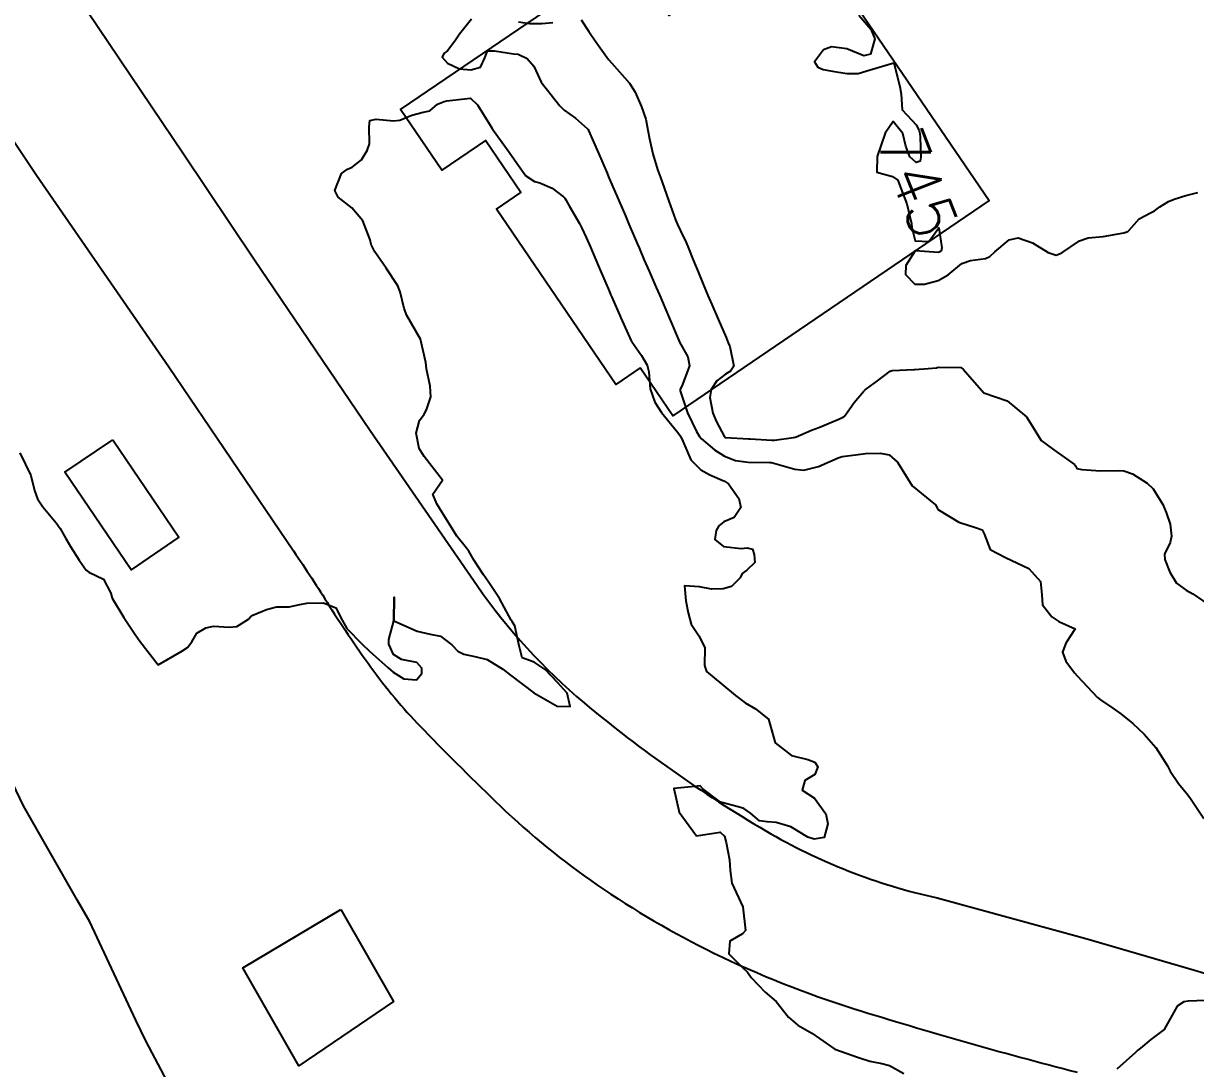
# Model space of a CAD drawing. Header units: metres. Extents: x 298520 to 308411, y 7433745 to 7450750.
# Drawn here: x 305089.7 to 305189.5, y 7436539.2 to 7436628.1 of the extents above; entities that cross this region are included whole.
import ezdxf
from ezdxf.enums import TextEntityAlignment as Align

# ---------------------------------------------------------------- set-up
doc = ezdxf.new("R2010")
doc.units = ezdxf.units.M
doc.header["$LTSCALE"] = 10
for name, color, linetype in [('Area', 45, 'Continuous'), ('Cotas', 45, 'Continuous'), ('Curvas de Nivel 1m', 11, 'Continuous'), ('Curvas de Nivel 5m', 15, 'Continuous'), ('Edificações', 30, 'Continuous'), ('Vias Primárias', 230, 'Continuous')]:
    doc.layers.add(name, color=color, linetype=linetype)
doc.styles.add('Style-STANDARD', font='STANDARD.shx')

msp = doc.modelspace()

# ---------------------------------------------------------------- linework, layer by layer
at = {"layer": 'Area'}
msp.add_polyline3d([(305103.775, 7436534.565, 748.711), (305100.091, 7436541.538, 748.611), (305099.248, 7436543.287, 748.711), (305095.332, 7436551.68, 748.681), (305094.263, 7436553.482, 748.711), (305089.681, 7436561.546, 748.681), (305086.893, 7436567.289, 748.661)], dxfattribs=at)
at = {"layer": 'Curvas de Nivel 1m', "flags": 128}
for points, elevation in [([(305127.816, 7436628.513), (305126.794, 7436627.235), (305126.411, 7436626.623), (305125.781, 7436625.819), (305125.464, 7436625.566), (305125.309, 7436625.255), (305125.768, 7436624.75), (305126.799, 7436624.27), (305127.763, 7436624.194), (305128.57, 7436624.407), (305128.96, 7436625.208), (305129.187, 7436625.801), (305129.782, 7436625.809), (305131.406, 7436625.557), (305131.778, 7436625.519), (305132.565, 7436625.168), (305133.113, 7436624.506), (305133.753, 7436623.15), (305135.338, 7436621.134), (305135.719, 7436620.766), (305136.676, 7436620.079), (305137.704, 7436619.168), (305137.746, 7436619.1), (305137.778, 7436619.024), (305138.631, 7436617.091), (305139.358, 7436615.382), (305139.488, 7436615.082), (305139.649, 7436614.695), (305140.349, 7436613.073), (305140.923, 7436611.757), (305141.225, 7436611.064), (305141.594, 7436610.203), (305141.931, 7436609.4), (305142.082, 7436609.053), (305142.53, 7436608.003), (305142.944, 7436607.039), (305143.542, 7436605.668), (305143.819, 7436605.027), (305144.047, 7436604.506), (305144.677, 7436603.018), (305145.484, 7436601.104), (305145.534, 7436601.009), (305146.246, 7436599.773), (305146.379, 7436598.996), (305145.715, 7436597.275), (305145.58, 7436597.008), (305145.572, 7436596.878), (305146.209, 7436595.002), (305146.975, 7436593.416), (305147.225, 7436592.992), (305147.39, 7436592.776), (305148.493, 7436591.856), (305149.368, 7436591.302), (305150.282, 7436590.951), (305151.361, 7436590.792), (305153.218, 7436590.769), (305153.361, 7436590.758), (305153.567, 7436590.702), (305155.356, 7436590.195), (305156.12, 7436590.118), (305157.359, 7436590.432), (305158.312, 7436590.856), (305159.036, 7436591.176), (305159.369, 7436591.266), (305160.745, 7436591.453), (305161.374, 7436591.528), (305162.622, 7436591.554), (305163.373, 7436591.431), (305164.083, 7436590.783), (305165.343, 7436588.77), (305167.327, 7436587.158), (305167.471, 7436586.895), (305167.589, 7436586.746), (305169.307, 7436585.686), (305170.799, 7436585.206), (305171.298, 7436585.044), (305171.456, 7436584.698), (305171.965, 7436583.375), (305173.273, 7436582.67), (305175.259, 7436581.743), (305176.266, 7436580.64), (305176.38, 7436579.49), (305176.423, 7436578.638), (305177.213, 7436577.622), (305177.825, 7436577.237), (305179.203, 7436576.6), (305178.41, 7436575.386), (305178.131, 7436574.616), (305178.416, 7436573.862), (305179.156, 7436572.864), (305179.379, 7436572.598), (305181.126, 7436570.771), (305181.364, 7436570.576), (305182.423, 7436569.868), (305183.111, 7436569.365), (305184.117, 7436568.54), (305185.094, 7436567.645), (305186.087, 7436566.52), (305187.06, 7436564.949), (305187.305, 7436564.506), (305187.998, 7436563.451), (305188.795, 7436562.484), (305189.028, 7436562.175), (305190.174, 7436560.468)], 747), ([(305131.814, 7436628.271), (305132.769, 7436628.122), (305133.813, 7436628.134), (305134.728, 7436628.227)], 746), ([(305137.165, 7436628.458), (305137.806, 7436627.439), (305138.035, 7436627.098), (305138.616, 7436626.267), (305139.487, 7436625.083), (305139.77, 7436624.771), (305141.274, 7436623.065), (305141.741, 7436622.281), (305142.281, 7436621.052), (305142.65, 7436619.984), (305142.836, 7436619.043), (305142.98, 7436618.325), (305143.266, 7436617.036), (305143.663, 7436615.698), (305143.9, 7436615.028), (305144.039, 7436614.637), (305144.625, 7436613.02), (305145.19, 7436611.434), (305145.352, 7436611.013), (305145.598, 7436610.499), (305146.089, 7436609.503), (305146.288, 7436608.999), (305146.651, 7436608.071), (305147.107, 7436606.987), (305147.547, 7436605.936), (305147.948, 7436604.976), (305148.269, 7436604.229), (305148.809, 7436602.967), (305149.49, 7436601.408), (305149.678, 7436600.958), (305149.8, 7436600.636), (305150.154, 7436598.953), (305149.869, 7436598.546), (305149.456, 7436598.284), (305148.711, 7436597.706), (305148.214, 7436596.972), (305148.117, 7436596.289), (305148.365, 7436594.976), (305148.67, 7436594.235), (305149.347, 7436592.961), (305149.392, 7436592.916), (305149.451, 7436592.901), (305151.391, 7436592.782), (305151.55, 7436592.778), (305153.389, 7436592.669), (305153.626, 7436592.671), (305155.219, 7436592.892), (305155.364, 7436592.919), (305155.393, 7436592.931), (305156.76, 7436593.516), (305157.402, 7436593.758), (305158.947, 7436594.386), (305159.41, 7436594.588), (305159.555, 7436594.695), (305159.655, 7436594.838), (305160.396, 7436595.862), (305161.201, 7436596.822), (305161.319, 7436596.946), (305161.445, 7436597.042), (305162.378, 7436597.732), (305163.46, 7436598.544), (305163.637, 7436598.612), (305165.462, 7436598.669), (305165.561, 7436598.67), (305166.69, 7436598.758), (305167.392, 7436598.822), (305167.464, 7436598.839), (305167.593, 7436598.876), (305169.464, 7436598.846), (305169.685, 7436598.718), (305171.443, 7436596.7), (305173.433, 7436596.03), (305175.07, 7436594.653), (305175.408, 7436594.11), (305176.306, 7436592.641), (305177.381, 7436591.848), (305179.148, 7436590.603), (305179.245, 7436590.485), (305179.36, 7436590.265), (305179.775, 7436590.18), (305181.358, 7436590.045), (305182.877, 7436590.076), (305183.358, 7436590.067), (305184.099, 7436589.799), (305185.348, 7436589.014), (305185.839, 7436588.525), (305186.663, 7436587.184), (305186.945, 7436586.514), (305187.308, 7436585.512), (305187.418, 7436584.508), (305187.287, 7436583.944), (305186.828, 7436582.964), (305186.839, 7436582.514), (305187.257, 7436581.439), (305187.841, 7436580.501), (305188.652, 7436579.904), (305189.234, 7436579.598), (305190.871, 7436578.464)], 746), ([(305089.362, 7436591.6), (305090.306, 7436589.67), (305090.613, 7436588.384), (305090.879, 7436587.664), (305091.313, 7436586.994), (305092.447, 7436585.643), (305092.793, 7436585.143), (305093.279, 7436584.288), (305093.69, 7436583.626), (305094.408, 7436582.466), (305095.016, 7436581.612), (305095.241, 7436581.435), (305096.475, 7436580.831), (305097.14, 7436579.581), (305097.152, 7436579.511), (305097.219, 7436579.215), (305098.228, 7436577.57), (305099.181, 7436576.121), (305099.592, 7436575.556), (305101.153, 7436573.54), (305103.165, 7436574.712), (305103.64, 7436575.033), (305104.009, 7436575.502), (305104.435, 7436576.247), (305105.191, 7436576.692), (305105.848, 7436576.825), (305107.192, 7436576.763), (305107.833, 7436576.814), (305108.828, 7436577.444), (305109.003, 7436577.644), (305109.206, 7436577.775), (305110.373, 7436578.266), (305111.214, 7436578.487), (305112.303, 7436578.493), (305113.216, 7436578.69), (305113.795, 7436578.806), (305115.217, 7436578.827), (305116.259, 7436578.4), (305116.812, 7436577.346), (305117.193, 7436576.651), (305118.483, 7436575.327), (305119.167, 7436574.682), (305120.698, 7436573.305), (305121.147, 7436572.925), (305122.067, 7436572.358), (305123.138, 7436572.273), (305123.596, 7436572.816), (305123.592, 7436573.266), (305123.158, 7436573.738), (305121.865, 7436573.994), (305121.164, 7436574.427), (305120.782, 7436575.304), (305120.778, 7436575.704), (305121.203, 7436577.3), (305121.223, 7436579.3), (305121.203, 7436577.3), (305123.19, 7436576.397), (305124.286, 7436576.159), (305125.184, 7436575.973), (305126.129, 7436575.236), (305126.66, 7436574.72), (305127.165, 7436574.458), (305128.108, 7436574.266), (305129.161, 7436573.986), (305130.485, 7436573.187), (305131.145, 7436572.679), (305133.123, 7436571.15), (305135.112, 7436570.017), (305136.219, 7436570.012), (305135.961, 7436571.122), (305135.137, 7436572.041), (305134.086, 7436573.141), (305133.159, 7436573.778), (305132.128, 7436574.131), (305131.873, 7436575.169), (305131.514, 7436576.859), (305131.321, 7436577.178), (305131.268, 7436577.243), (305131.205, 7436577.344), (305130.197, 7436579.19), (305129.237, 7436580.652), (305128.837, 7436581.204), (305128.054, 7436582.419), (305127.597, 7436583.217), (305127.277, 7436583.621), (305126.565, 7436584.51), (305126.117, 7436585.238), (305125.312, 7436586.516), (305124.855, 7436587.255), (305124.529, 7436588.06), (305125.343, 7436589.25), (305123.782, 7436591.266), (305123.373, 7436591.972), (305123.105, 7436593.274), (305123.404, 7436594.337), (305123.784, 7436594.892), (305123.974, 7436595.264), (305124.347, 7436596.343), (305124.287, 7436597.262), (305123.981, 7436598.741), (305123.92, 7436599.265), (305123.483, 7436601.27), (305122.316, 7436603.288), (305122.088, 7436603.861), (305121.731, 7436605.297), (305121.541, 7436605.815), (305120.56, 7436607.31), (305119.577, 7436608.7), (305119.283, 7436609.323), (305119.194, 7436609.717), (305118.58, 7436611.33), (305117.62, 7436612.453), (305116.453, 7436613.358), (305116.183, 7436613.906), (305116.754, 7436615.353), (305117.271, 7436615.733), (305117.662, 7436615.913), (305118.463, 7436616.54), (305118.929, 7436617.328), (305119.12, 7436617.895), (305119.119, 7436619.326), (305119.153, 7436619.881), (305119.71, 7436619.991), (305121.173, 7436619.84), (305121.709, 7436619.919), (305122.745, 7436620.317), (305123.716, 7436620.576), (305124.281, 7436620.701), (305124.911, 7436621.258), (305125.477, 7436621.502), (305125.727, 7436621.547), (305127.234, 7436621.724), (305127.731, 7436621.778), (305128.33, 7436621.214), (305129.352, 7436619.558), (305129.567, 7436619.201), (305129.701, 7436619.017), (305131.029, 7436617.187), (305131.669, 7436616.239), (305132.455, 7436615.168), (305133.183, 7436614.692), (305133.647, 7436614.583), (305134.672, 7436614.11), (305135.636, 7436613.392), (305135.763, 7436613.257), (305135.839, 7436613.127), (305136.125, 7436612.623), (305137.006, 7436611.109), (305137.217, 7436610.724), (305137.591, 7436609.913), (305137.951, 7436609.096), (305138.241, 7436608.428), (305138.811, 7436607.088), (305139.537, 7436605.371), (305139.658, 7436605.079), (305139.759, 7436604.849), (305140.54, 7436603.07), (305141.408, 7436601.137), (305141.449, 7436601.06), (305141.482, 7436601.006), (305142.285, 7436599.862), (305142.782, 7436599.04), (305142.906, 7436598.487), (305143.032, 7436597.036), (305143.426, 7436595.901), (305143.985, 7436595.024), (305145.396, 7436593.326), (305145.621, 7436593.008), (305145.82, 7436592.572), (305146.485, 7436590.999), (305147.354, 7436590.142), (305148.096, 7436589.724), (305149.345, 7436589.172), (305149.7, 7436588.956), (305150.58, 7436587.698), (305150.755, 7436586.946), (305150.185, 7436586.076), (305149.304, 7436585.727), (305148.887, 7436585.378), (305148.655, 7436584.97), (305148.521, 7436584.207), (305149.28, 7436583.626), (305150.766, 7436583.457), (305151.278, 7436583.493), (305151.735, 7436583.391), (305151.895, 7436582.931), (305151.929, 7436582.264), (305151.253, 7436581.608), (305150.874, 7436581.319), (305150.684, 7436580.946), (305149.966, 7436580.222), (305149.233, 7436580.015), (305148.236, 7436579.978), (305147.235, 7436580.188), (305145.963, 7436580.276), (305146.056, 7436579.002), (305146.25, 7436577.962), (305146.524, 7436576.997), (305147.188, 7436575.99), (305147.681, 7436574.982), (305147.663, 7436573.487), (305147.828, 7436572.98), (305149.137, 7436571.906), (305150.28, 7436570.948), (305151.117, 7436570.318), (305151.986, 7436569.802), (305153.103, 7436568.91), (305153.681, 7436566.904), (305155.067, 7436565.822), (305156.455, 7436565.483), (305157.059, 7436565.26), (305157.305, 7436564.866), (305157.046, 7436564.202), (305156.208, 7436563.712), (305155.957, 7436562.881), (305157.023, 7436562.194), (305157.984, 7436560.855), (305158.148, 7436560.006), (305157.854, 7436558.857), (305156.981, 7436558.703), (305156.45, 7436558.875), (305154.992, 7436559.749), (305153.765, 7436560.132), (305152.996, 7436560.182), (305152.341, 7436560.265), (305151.562, 7436560.932), (305151.009, 7436561.322), (305150.51, 7436561.445), (305149.016, 7436561.863), (305147.509, 7436562.983), (305147.283, 7436563.234), (305147.035, 7436563.221), (305146.841, 7436563.186), (305145.033, 7436563.01), (305145.505, 7436561.005), (305146.983, 7436558.99), (305148.986, 7436559.296), (305149.367, 7436558.956), (305149.5, 7436558.433), (305149.771, 7436556.952), (305149.849, 7436556.052), (305149.978, 7436554.95), (305150.913, 7436552.94), (305151.135, 7436550.936), (305150.88, 7436550.648), (305149.807, 7436550.017), (305149.731, 7436548.951), (305150.852, 7436547.803), (305151.314, 7436547.399), (305151.626, 7436546.928), (305152.825, 7436545.697), (305153.764, 7436544.9), (305154.8, 7436543.556), (305155.601, 7436542.882), (305156.783, 7436542.199), (305158.763, 7436540.84), (305160.756, 7436540.127), (305161.741, 7436539.822), (305162.751, 7436539.624), (305163.415, 7436539.455), (305164.638, 7436538.772)], 748), ([(305190.312, 7436544.974), (305188.819, 7436544.907), (305188.452, 7436544.852), (305187.881, 7436544.494), (305186.793, 7436542.51), (305185.652, 7436541.649), (305184.769, 7436540.928), (305184.558, 7436540.741), (305184.342, 7436540.536), (305182.749, 7436539.129)], 747)]:
    msp.add_lwpolyline(points, dxfattribs=dict(at, elevation=elevation))
at = {"layer": 'Curvas de Nivel 5m', "elevation": 745, "flags": 128}
msp.add_lwpolyline([(305160.782, 7436628.83), (305161.805, 7436627.639), (305162.146, 7436626.815), (305161.78, 7436625.522), (305161.228, 7436625.376), (305159.784, 7436625.98), (305158.48, 7436626.159), (305157.783, 7436625.904), (305157.033, 7436624.871), (305157.306, 7436624.405), (305157.767, 7436624.226), (305158.547, 7436624.071), (305159.763, 7436623.873), (305160.728, 7436623.865), (305161.767, 7436624.19), (305163.773, 7436624.79), (305164.286, 7436622.785), (305164.409, 7436622.117), (305164.475, 7436620.782), (305165.71, 7436619.468), (305165.929, 7436618.991), (305165.978, 7436618.767), (305166.013, 7436618.452), (305166.074, 7436616.766), (305166.029, 7436616.407), (305165.668, 7436616.296), (305165.14, 7436616.775), (305164.785, 7436617.68), (305164.536, 7436618.782), (305163.713, 7436619.791), (305163.036, 7436618.8), (305162.688, 7436617.805), (305162.342, 7436616.81), (305162.328, 7436615.478), (305163.656, 7436615.123), (305164.114, 7436614.785), (305164.404, 7436614.024), (305164.88, 7436612.778), (305165.271, 7436611.111), (305165.305, 7436610.773), (305165.592, 7436609.636), (305166.758, 7436609.592), (305167.603, 7436610.75), (305167.871, 7436609.03), (305167.809, 7436608.747), (305167.582, 7436608.65), (305165.583, 7436608.77), (305164.808, 7436607.54), (305164.772, 7436606.778), (305165.55, 7436605.935), (305166.373, 7436605.94), (305167.555, 7436606.245), (305168.393, 7436606.737), (305169.568, 7436607.715), (305170.312, 7436607.972), (305171.574, 7436608.133), (305171.958, 7436608.314), (305172.369, 7436608.688), (305173.594, 7436609.732), (305174.357, 7436609.9), (305175.591, 7436609.451), (305176.899, 7436608.637), (305177.58, 7436608.422), (305177.749, 7436608.459), (305178.083, 7436608.622), (305179.593, 7436609.631), (305180.311, 7436609.878), (305181.597, 7436609.991), (305183.364, 7436610.317), (305183.601, 7436610.39), (305183.708, 7436610.443), (305183.812, 7436610.548), (305184.66, 7436611.497), (305185.625, 7436612.03), (305185.954, 7436612.2), (305186.412, 7436612.522), (305187.156, 7436612.996), (305187.64, 7436613.178), (305188.627, 7436613.48), (305189.646, 7436613.74)], dxfattribs=at)
at = {"layer": 'Edificações'}
msp.add_lwpolyline([(305142.182, 7436598.824), (305140.101, 7436597.407), (305129.937, 7436612.332), (305132.018, 7436613.749), (305129.006, 7436618.171), (305125.297, 7436615.646), (305121.785, 7436620.804), (305141.128, 7436633.977), (305144.64, 7436628.819), (305155.918, 7436636.499), (305171.882, 7436613.058), (305144.97, 7436594.731), (305142.182, 7436598.824)], dxfattribs=at)
for points in [[(305097.273, 7436592.698), (305102.903, 7436584.401), (305098.834, 7436581.64), (305093.204, 7436589.938)], [(305116.687, 7436552.717), (305121.177, 7436544.898), (305113.109, 7436539.424), (305108.339, 7436547.762)]]:
    msp.add_lwpolyline(points, close=True, dxfattribs=at)
at = {"layer": 'Vias Primárias', "elevation": 741.911}
msp.add_lwpolyline([(305032.865, 7436686.649), (305034.624, 7436686.511, -0.058747), (305038.114, 7436685.819, -0.046119), (305042.628, 7436683.883, -0.057419), (305048.952, 7436679.444, -0.077265), (305053.664, 7436673.732), (305052.501, 7436671.989), (305063.929, 7436655.027), (305074.916, 7436638.958), (305090.781, 7436615.222), (305102.04, 7436598.917), (305112.671, 7436583.237, -0.008562), (305115.713, 7436578.58, 0.018095), (305119.507, 7436573.007, 0.034621), (305123.751, 7436568, 0.008369), (305130.273, 7436561.527, 0.040493), (305138.493, 7436554.825, 0.037641), (305148.455, 7436549.016, 0.037267), (305160.387, 7436544.277, 0.013064), (305179.375, 7436538.869, -0.016386)], format="xyb", dxfattribs=at)
at = {"layer": 'Vias Primárias'}
msp.add_lwpolyline([(305084.182, 7436645.406), (305103.298, 7436617.045), (305109.282, 7436608.1), (305119.184, 7436593.489), (305128.303, 7436580.295, 0.067371), (305137.41, 7436570.306, 0.041804), (305152.879, 7436559.416, 0.078426), (305167.456, 7436553.706), (305180.12, 7436550.249), (305189.56, 7436547.495, 0.01339), (305201.691, 7436544.306, 0.149936), (305208.193, 7436544.745, 0.196891), (305210.542, 7436546.949, 0.1297), (305211.215, 7436550.869, 0.029008), (305210.19, 7436557.854), (305207.242, 7436574.622), (305205.298, 7436585.259), (305202.704, 7436599.758), (305200.228, 7436613.05, -0.012145), (305199.256, 7436619.078, 0.033413), (305198.073, 7436624.845, 0.029326), (305194.944, 7436634.044, 0.027695)], format="xyb", dxfattribs=at)

# ---------------------------------------------------------------- texts
at = {"layer": 'Cotas', "style": 'Style-STANDARD'}
msp.add_text('745', height=4, rotation=291.39537, dxfattribs=at).set_placement((305165.797, 7436614.571, 745), align=Align.MIDDLE_CENTER)

doc.saveas('drawing.dxf')
